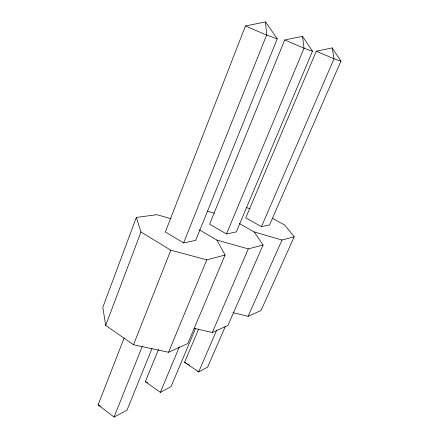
<?xml version="1.0" encoding="UTF-8"?>
<svg xmlns="http://www.w3.org/2000/svg" width="439" height="439" viewBox="0 0 439 439"><rect width="100%" height="100%" fill="white"/><g stroke="black" fill="none" stroke-linecap="round" stroke-linejoin="round"><path stroke-width="0.66" d="M171.144 218.754L156.893 214.687L136.337 217.437L102.819 307.327L105.695 325.425L133.489 344.758L168.549 352.265L187.793 343.572L225.075 255.026L216.882 240.078L199.262 229.773M105.695 325.425L140.979 231.973L136.337 217.437M151.987 348.456L127.041 410.13L114.069 417.05L98.089 404.934L124.116 337.997M245.456 25.95L165.349 231.957L183.606 242.915L195.701 240.385L277.245 38.802L265.573 21.95L245.456 25.95L266.61 35.06L277.245 38.802M133.489 344.758L170.815 250.197L140.979 231.973M114.069 417.05L142.28 346.393M183.606 242.915L266.61 35.06L265.573 21.95M195.514 328.581L171.018 386.671L160.339 392.367L145.358 381.639L158.49 349.444M284.724 39.949L209.579 224.192L226.491 233.949L236.286 231.902L312.491 51.204L302.509 36.333L284.724 39.949L304.04 48.235L312.491 51.204M168.549 352.265L206.753 259.855L225.075 255.026M160.339 392.367L179.271 347.035M226.491 233.949L304.04 48.235L302.509 36.333M225.284 326.572L207.598 367.163L198.658 371.926L184.578 362.312L198.68 329.009M316.283 51.204L245.736 217.848L261.474 226.639L269.568 224.944L340.911 61.213L332.213 47.9L316.283 51.204L334.041 58.793L340.911 61.213M193.956 328.29L212.284 332.51L248.293 248.902L263.071 245.006L254.132 231.896L239.228 223.473M216.795 329.98L198.658 371.926L197.698 370.966M261.474 226.639L334.041 58.793L332.213 47.9M263.071 245.006L227.945 325.436L212.284 332.51M233.076 312.689L248.073 316.338L282.008 240.018L294.179 236.808L284.878 225.141L272.323 218.243M294.179 236.808L261.062 310.472L248.073 316.338M170.815 250.197L206.753 259.855M216.882 240.078L248.293 248.902M254.132 231.896L282.008 240.018M207.642 211.252L214.155 213.178M246.186 207.521L250.038 208.69M98.089 404.934L100.476 406.124M145.358 381.639L147.663 382.868M184.578 362.312L187.426 363.915M188.567 364.557L189.703 365.199"/></g></svg>
